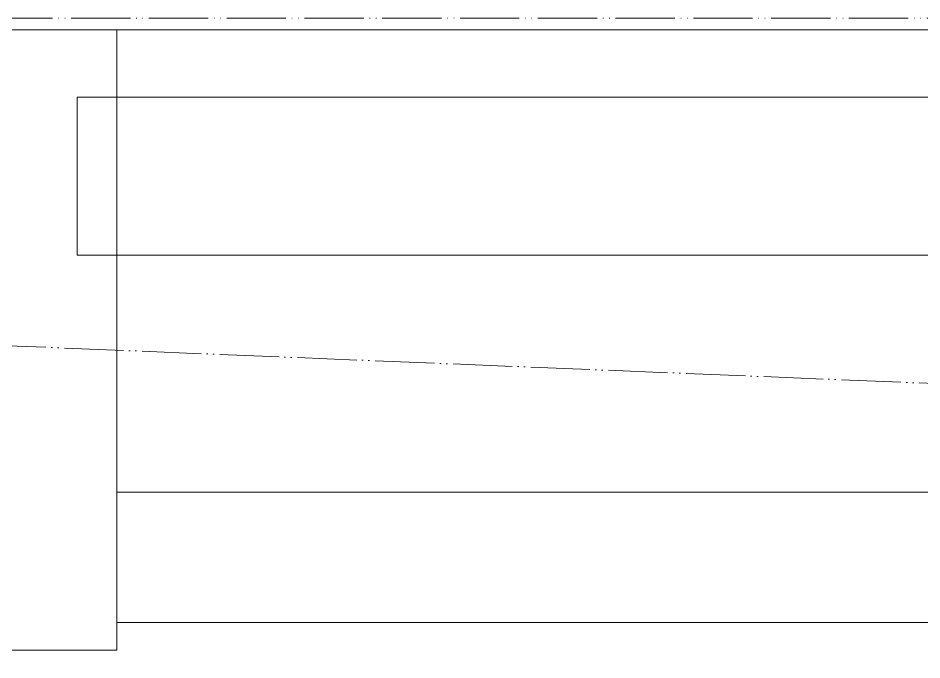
# Model space of a CAD drawing. Header units: millimetres. Extents: x -13069 to 207500, y -71366 to 56785.
# Drawn here: x 2034.9 to 2263.8, y 8432.5 to 8595 of the extents above; entities that cross this region are included whole.
import ezdxf

# ---------------------------------------------------------------- set-up
doc = ezdxf.new("R2010")
doc.units = ezdxf.units.MM
doc.linetypes.add('ADSK_Штрихпунктирная 2 точки_ш15 п1_5 п1_5 п1_5', pattern=[19.5, 15, -1.5, 0, -1.5, 0, -1.5])
for name, color, linetype, lineweight in [('Витраж', 7, 'Continuous', 9), ('Панели витража', 7, 'Continuous', 9), ('Стены внутренние', 7, 'Continuous', 18)]:
    doc.layers.add(name, color=color, linetype=linetype, lineweight=lineweight)
doc.layers.add('Линии', color=7, linetype='Continuous', lineweight=9, true_color=0x00a600)

# ---------------------------------------------------------------- blocks, each defined once
blk = doc.blocks.new('Системная панель - Стекло - 40мм-6453645-План потолков 1-го этажа')
at = {"layer": 'Панели витража'}
h = blk.add_hatch(dxfattribs=at)
h.set_pattern_fill('FP_76', color=256, style=0, pattern_type=2)
h.set_pattern_definition([(236.31, (-2356.53, -7952.7), (-888.998, -1778.001), [320.53, -2884.8]), (236.31, (-2338.75, -8006.05), (-888.998, -1778.001), [192.32, -3013.015]), (236.31, (-2445.43, -8006.05), (-888.998, -1778.001), [192.32, -3013.015])])
h.paths.add_polyline_path([(840, -40), (840, 0), (830, 0), (830, -40)])
h.paths.add_polyline_path([(-830, -40), (-830, 0), (-840, 0), (-840, -40)])
blk = doc.blocks.new('Прямоугольный импост - Импост структурный с накладкой - 100мм-5430449-План потолков 1-го этажа')
at = {"layer": 'Витраж'}
for p, q in [((2059.93, 8592.01), (3719.93, 8592.01)), ((2059.93, 8575.01), (2059.93, 8535.01)), ((2059.93, 8575.01), (3719.93, 8575.01)), ((2059.93, 8535.01), (3719.93, 8535.01)), ((2059.93, 8475.01), (3719.93, 8475.01))]:
    blk.add_line(p, q, dxfattribs=at)
blk = doc.blocks.new('Прямоугольный импост - Импост структурный с накладкой - 160мм-6453636-План потолков 1-го этажа')
at = {"layer": 'Витраж', "lineweight": 18}
for p, q in [((25, 140), (-25, 140)), ((-25, 140), (-25, 40)), ((25, 40), (25, 140)), ((-25, 40), (-15, 40)), ((-15, 40), (-15, 0)), ((15, 0), (15, 40)), ((15, 40), (25, 40)), ((-15, 0), (-25, 0)), ((-25, 0), (-25, -17)), ((25, 0), (15, 0)), ((25, -17), (25, 0)), ((-25, -17), (25, -17))]:
    blk.add_line(p, q, dxfattribs=at)

msp = doc.modelspace()

# ---------------------------------------------------------------- linework, layer by layer
at = {"layer": 'Линии', "color": 7, "linetype": 'ADSK_Штрихпунктирная 2 точки_ш15 п1_5 п1_5 п1_5'}
for q in [(7350.56, 8295), (7399.565, 8595)]:
    msp.add_line((-0.435, 8595), q, dxfattribs=at)
at = {"layer": 'Стены внутренние'}
msp.add_line((2059.928, 8442.011), (3719.928, 8442.011), dxfattribs=at)

# ---------------------------------------------------------------- block references
at = {"layer": 'Витраж', "extrusion": (0, 0, -1), "rotation": 180}
msp.add_blockref('Прямоугольный импост - Импост структурный с накладкой - 160мм-6453636-План потолков 1-го этажа', (-2034.928, 8575.011), dxfattribs=at)
at = {"layer": 'Витраж'}
msp.add_blockref('Прямоугольный импост - Импост структурный с накладкой - 100мм-5430449-План потолков 1-го этажа', (0, 0), dxfattribs=at)
at = {"layer": 'Панели витража'}
msp.add_blockref('Системная панель - Стекло - 40мм-6453645-План потолков 1-го этажа', (2889.928, 8575.011), dxfattribs=at)

doc.saveas('drawing.dxf')
